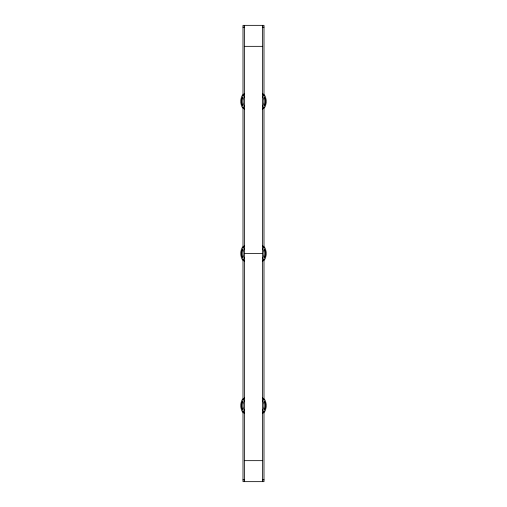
<?xml version="1.0" encoding="UTF-8"?>
<svg xmlns="http://www.w3.org/2000/svg" width="507" height="507" viewBox="0 0 507 507"><rect width="100%" height="100%" fill="white"/><g stroke="black" fill="none" stroke-linecap="round" stroke-linejoin="round"><path stroke-width="0.76" d="M242.435 95.012C240.198 98.903 240.198 103.897 242.435 107.788M264.565 107.788C266.802 103.897 266.802 98.903 264.565 95.012M242.435 247.112C240.198 251.003 240.198 255.997 242.435 259.888M264.565 259.888C266.802 255.997 266.802 251.003 264.565 247.112M242.435 399.212C240.198 403.103 240.198 408.097 242.435 411.988M264.565 411.988C266.802 408.097 266.802 403.103 264.565 399.212M243.005 27.175L244.558 27.175M262.442 27.175L263.995 27.175M244.374 46.34L262.626 46.34M244.374 253.5L262.626 253.5M244.374 460.66L262.626 460.66M243.005 479.825L244.558 479.825M262.442 479.825L263.995 479.825M263.995 95.36L263.995 25.35L243.005 25.35L243.005 95.36M263.995 108.016L263.995 247.175M263.995 259.825L263.995 398.984M263.995 411.64L263.995 481.65L243.005 481.65L243.005 411.64M262.626 25.35L262.626 481.65M244.374 25.35L244.374 481.65M243.005 108.016L243.005 247.175M243.005 259.825L243.005 398.984M262.544 96.178A10.444 10.444 0 0 1 262.544 106.622M244.456 106.622A10.444 10.444 0 0 1 244.456 96.178M264.629 97.35A11.845 11.845 0 0 1 264.629 105.45M263.76 107.326A11.845 11.845 0 0 1 262.575 109.011M244.425 109.011A11.845 11.845 0 0 1 243.24 107.326M242.371 105.45A11.845 11.845 0 0 1 242.371 97.35M243.24 95.474A11.845 11.845 0 0 1 244.425 93.789M262.575 93.789A11.845 11.845 0 0 1 263.76 95.474M264.166 107.56A12.32 12.32 0 0 1 263.38 108.758M243.62 108.758A12.32 12.32 0 0 1 242.834 107.56M242.834 95.24A12.32 12.32 0 0 1 243.62 94.042M263.38 94.042A12.32 12.32 0 0 1 264.166 95.24M262.449 93.89A11.68 11.68 0 0 1 262.449 108.91M244.551 108.91A11.68 11.68 0 0 1 244.551 93.89M262.544 248.278A10.444 10.444 0 0 1 262.544 258.722M244.456 258.722A10.444 10.444 0 0 1 244.456 248.278M264.629 249.45A11.845 11.845 0 0 1 264.629 257.55M263.76 259.426A11.845 11.845 0 0 1 262.575 261.111M244.425 261.111A11.845 11.845 0 0 1 243.24 259.426M242.371 257.55A11.845 11.845 0 0 1 242.371 249.45M243.24 247.574A11.845 11.845 0 0 1 244.425 245.889M262.575 245.889A11.845 11.845 0 0 1 263.76 247.574M264.166 259.66A12.32 12.32 0 0 1 263.38 260.858M243.62 260.858A12.32 12.32 0 0 1 242.834 259.66M242.834 247.34A12.32 12.32 0 0 1 243.62 246.142M263.38 246.142A12.32 12.32 0 0 1 264.166 247.34M262.449 245.99A11.68 11.68 0 0 1 262.449 261.01M244.551 261.01A11.68 11.68 0 0 1 244.551 245.99M262.544 400.378A10.444 10.444 0 0 1 262.544 410.822M244.456 410.822A10.444 10.444 0 0 1 244.456 400.378M264.629 401.55A11.845 11.845 0 0 1 264.629 409.65M263.76 411.526A11.845 11.845 0 0 1 262.575 413.211M244.425 413.211A11.845 11.845 0 0 1 243.24 411.526M242.371 409.65A11.845 11.845 0 0 1 242.371 401.55M243.24 399.674A11.845 11.845 0 0 1 244.425 397.989M262.575 397.989A11.845 11.845 0 0 1 263.76 399.674M264.166 411.76A12.32 12.32 0 0 1 263.38 412.958M243.62 412.958A12.32 12.32 0 0 1 242.834 411.76M242.834 399.44A12.32 12.32 0 0 1 243.62 398.242M263.38 398.242A12.32 12.32 0 0 1 264.166 399.44M262.449 398.09A11.68 11.68 0 0 1 262.449 413.11M244.551 413.11A11.68 11.68 0 0 1 244.551 398.09"/></g></svg>
